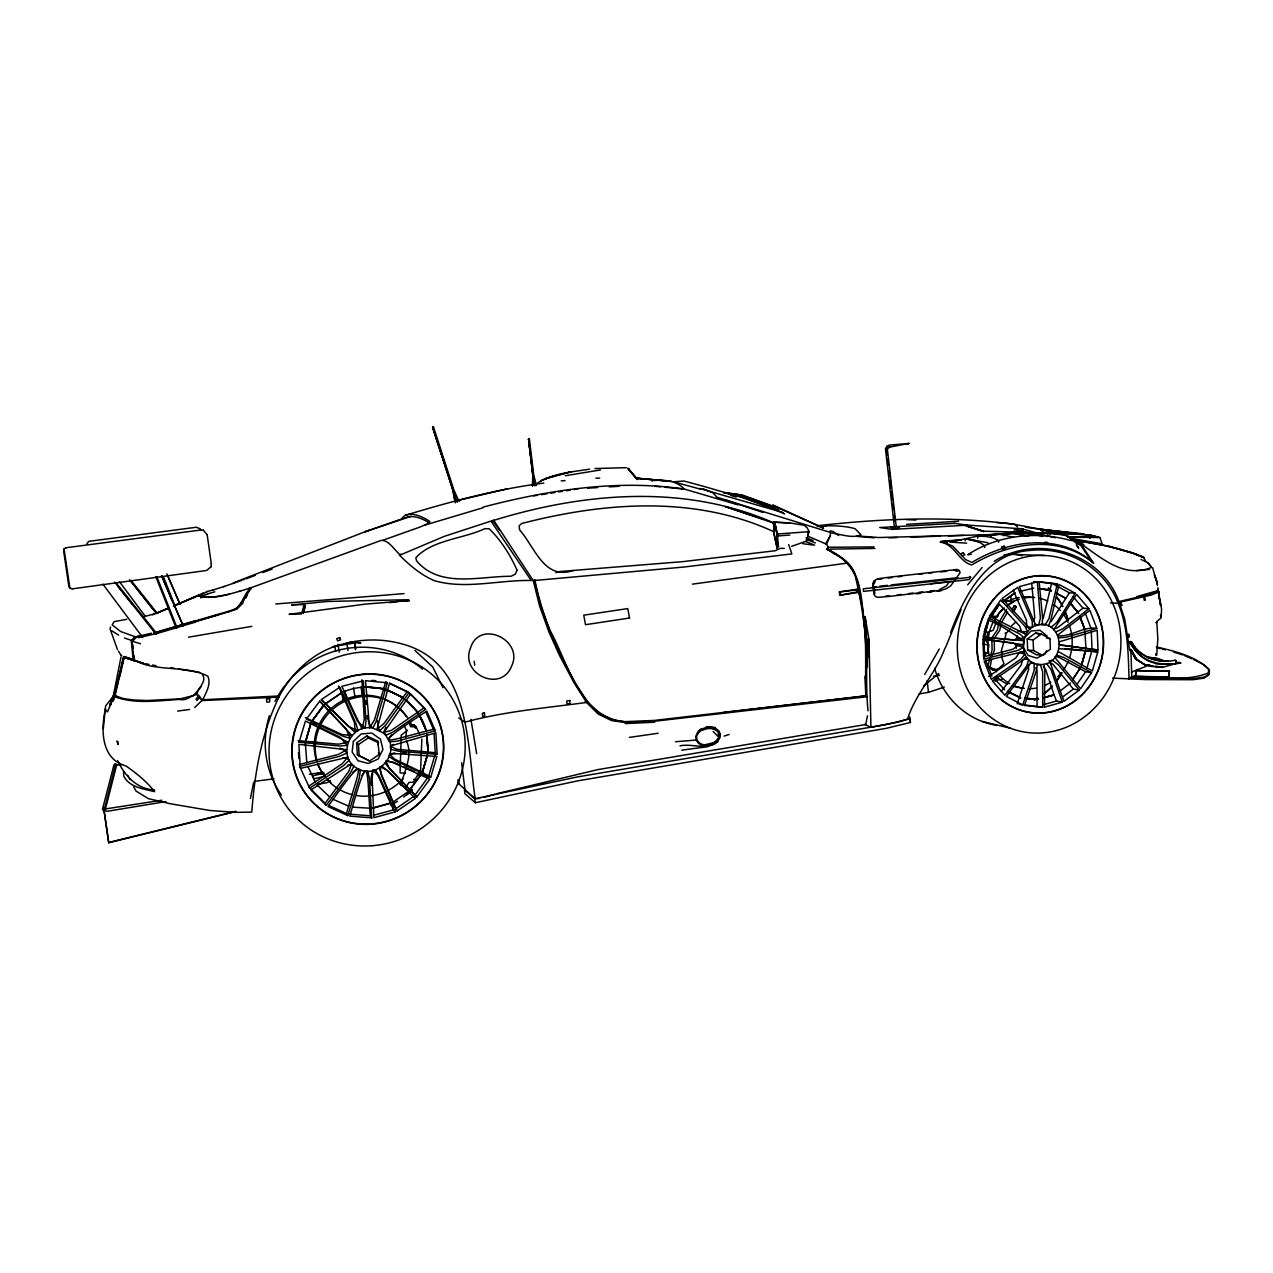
<?xml version="1.0" encoding="UTF-8"?>
<svg xmlns="http://www.w3.org/2000/svg" width="1273" height="1273" viewBox="0 0 1273 1273"><rect width="100%" height="100%" fill="white"/><g stroke="black" fill="none" stroke-linecap="round" stroke-linejoin="round"><path stroke-width="1.5" d="M867.359 667.418L867.565 639.539M1208.745 671.014L1208.714 675.008L1203.924 678.175L1193.024 679.718L1145.636 679.575L1112.491 678.127M873.262 588.094L873.342 582.366M421.856 738.992L420.615 770.356L413.311 782.195L408.824 782.481L406.167 787.175L400.836 785.314L398.831 782.784L402.348 784.025M868.027 710.764C864.844 679.607 868.663 648.005 865.099 616.673L869.029 639.507L870.923 727.281L898.611 722.014L907.49 719.134C915.733 693.18 935.941 673.385 945.091 647.862M1161.167 617.007L1161.581 609.035L1158.335 591.468L1160.578 605.455L1160.133 599.965M1042.237 624.772L1042.587 618.073L1039.134 581.713L1057.322 583.909L1048.92 618.805L1044.974 625.059C1019.864 620.031 1014.533 663.806 1040.264 664.57C1064.578 665.111 1065.692 624.963 1041.219 623.977M1169.33 671.11L1169.235 677.459L1133.463 676.313L1168.964 676.981L1169.33 671.11L1135.866 670.6L1135.516 676.409M1135.691 676.902L1135.866 670.6M705.576 744.625L713.676 742.636L716.667 740.329L718.895 737.274L718.067 731.784C713.978 727.615 707.406 727.679 702.473 730.241M777.596 533.992L777.262 548.838L774.032 534.087L773.491 522.232L774.764 523.41L777.596 533.992L809.103 531.668L806.477 541.073L791.615 546.34M1156.727 655.118L1157.841 638.871L1156.791 621.574L1161.103 617.866L1160.451 615.13M984.634 547.533L984.793 545.815L979.892 542.489L973.336 540.102L965.507 538.829L965.157 540.818M1147.737 657.059L1155.359 658.109L1147.419 657.441M405.848 737.258L406.517 730.591L404.209 725.562M123.545 771.533L123.72 775.957C129.289 787.398 143.547 788.862 154.558 791.647C146.952 781.622 136.322 773.236 125.932 765.9C101.315 759.408 100.758 730.272 105.229 709.857M103.304 728.538L105.627 705.926L112.867 696.824M210.984 566.931L211.254 563.78M110.337 703.921L112.899 696.872M983.758 639.157L988.819 620.301C1001.501 625.377 1012.496 633.254 1023.349 640.669L983.09 637.2L988.628 617.882L1020.15 634.225L1024.16 637.789L1013.022 639.921L983.997 637.121L984.538 656.613L1012.942 649.23L1017.764 645.602L1022.871 644.615L982.867 639.157L983.743 659.191L1018.257 650.264L1022.999 647.607L1012.672 642.913L983.758 639.157L984.538 656.613M109.621 705.497L112.199 698.368M807.862 535.647L808.323 531.891M110.656 705.019L111.133 701.614M998.589 542.218L998.828 540.579L993.067 537.874L986.018 536.426L978.11 536.204L977.68 538.208M984.459 656.916L985.302 654.02L987.562 652.938L988.978 645.061L985.7 640.526L987.991 632.315L993.163 630.262L996.043 622.879M1037.527 664.283L1036.302 670.919L1024.479 705.465L1042.698 707.327L1042.651 671.619L1040.264 664.57L1036.413 664.665M1010.269 629.228L1006.338 633.079L1001.437 650.535L1002.01 658.427L1004.047 663.694L997.857 669.327L994.881 669.869L990.123 667.02L991.54 659.494M1128.769 679.241L1128.992 678.048C1128.292 652.54 1127.878 625.679 1117.583 601.954C1103.93 567.281 1066.997 546.308 1030.334 550.445C985.907 552.943 964.393 595.955 950.597 632.586M998.541 624.279L997.443 629.849L991.826 637.916L994.197 638.346L999.751 630.374L1000.864 624.741M458.694 783.643L458.312 779.697L458.694 783.643L475.243 799.062C466.73 742.875 470.819 660.846 400.279 643.47A110.64 107.664 -35.6 0 0 343.121 644.027C315.115 650.487 292.87 671.189 279.423 695.965L202.868 699.736C205.908 692.512 211.366 684.365 207.881 676.265C185.985 664.57 154.956 672.51 133.92 659.764L132.01 641.131L135.32 637.598L138.948 636.755M250.415 798.442L253.582 782.577M142.178 635.641L134.699 637.136L132.058 639.619L131.262 641.035L133.315 660.512L135.193 660.91L128.939 658.698L143.69 663.392L123.927 657.441L113.042 701.2M114.888 696.681L123.545 658.443L121.094 669.709M867.502 715.824L865.688 724.528L598.055 769.576L496.772 793.7M990.887 536.729L991.317 534.724L999.56 534.199L1013.785 537.286M1003.474 535.694L1003.888 533.705L1012.56 533.276L1028.536 536.347M235.807 811.585L108.714 842.758L104.338 811.983M66.021 547.724L64.064 548.949L63.65 550.907L68.869 586.487L69.92 588.317L72.29 588.763M86.882 543.873L88.728 541.343L196.36 527.245L200.354 528.884M113.488 700.468L123.37 656.852L133.315 660.512M292.169 605.502L292.01 604.659L304.152 604.643L305.281 605.709L303.451 612.774M119.885 676.202L121.651 668.564M122.542 664.729L124.324 656.534L134.986 660.369L128.414 657.886M387.342 682.789L365.494 680.689L369.584 727.726L372.862 728.013L376.219 721.298L387.342 682.789L385.767 681.692L374.485 719.85L369.584 727.726C348.038 726.056 337.695 758.406 357.411 768.478C375.519 779.49 398.306 757.355 388.551 738.722L391.941 734.489M834.833 554.328L827.545 549.443L828.277 547.263L826.527 544.176L830.362 535.662L830.282 532.4L723.987 499.477M165.904 801.608L107.075 811.315L105.023 810.583L116.655 765.057L121.476 764.771M1022.442 660.146L1021.264 664.888L1001.326 691.398M102.524 809.151L113.981 764.787L115.827 763.8L104.847 807.4L102.524 809.151L104.259 812.269L108.714 842.758M110.544 627L110.051 628.894L117.434 649.437M303.308 613.14L305.281 605.709M1043.271 618.105L1051.546 583.527L1057.322 583.909M1090.293 650.949L1085.742 650.487L1081.541 665.238L1085.344 650.296M1158.923 593.855L1157.873 587.792M983.456 639.141L988.516 620.269L999.194 604.277L989.694 618.455L999.512 604.325L1019.578 626.014L1021.678 631.917L1025.847 634.225L989.471 616.116L1000.737 599.885L1025.083 626.427L1027.518 631.79L1017.907 631.392M302.099 612.074L304.152 604.643M409.269 790.66L422.397 772.345L428.03 751.961L426.98 735.142L427.999 752.041L435.239 752.725L437.148 754.332L435.859 732.818L390.429 746.01L390.636 749.256L398.449 751.15L437.148 754.332M305.759 741.586L310.994 722.762L305.647 741.284L298.137 740.679L299.091 742.223L339.732 745.978L347.163 745.405L340.543 737.497L318.489 726.612M1017.207 703.794L1028.648 669.375L1028.266 664.426M1086.967 668.118L1091.804 651.108L1097.787 651.919L1092.377 670.951L1058.245 651.521M347.8 815.611L346.495 813.542C358.381 770.165 372.432 743.75 327.973 806.525L347.8 815.611L359.368 777.787L360.37 769.847L357.379 768.828L352.971 772.106M113.758 695.042L112.692 698.718L114.045 695.01M115.222 689.886L113.042 697.318L121.046 656.884M994.674 620.715L995.518 617.819L997.73 616.705L998.78 613.65L1004.317 607.985M1081.429 665.206L1085.742 650.487L1065.151 648.657M422.397 772.345L427.203 756.035L422.35 772.425L430.72 777.294L436.894 756.433L398.163 753.727L389.506 754.125L389.204 756.687L395.967 761.047L430.72 777.294M428.858 775.528L434.984 754.809M299.091 742.223L305.44 721.011L348.102 742.239L338.554 744.18L305.647 741.284L311.169 722.809M995.184 681.437L996.87 675.804M857.143 592.613L856.602 589.319L839.353 591.929L839.75 595.255L857.143 592.613L856.602 589.319M202.868 699.736C187.561 692.655 209.106 684.81 202.471 674.579M1159.178 599.01L1159.21 595.255M1033.74 620.794L1034.758 617.644L1031.735 583.161M1019.052 704.176L1022.76 704.956L1034.201 670.282L1034.058 663.201L1030.112 662.915M400.836 785.314C404.225 770.786 413.439 755.478 406.31 740.679M385.91 727.217L383.475 733.041L372.862 728.013L370.188 725.69L368.215 720.836M1048.427 626.157L1051.005 619.458L1059.025 584.45L1075.224 593.25L1056.685 622.513L1050.877 627.462M992.24 655.738L994.404 650.312L994.229 640.064M961.083 609.608L945.584 647.368M771.247 508.404L772.568 505.381L823.567 528.184L773.666 505.317L772.409 508.404L784.677 513.974M279.423 695.965L278.453 698.209C261.267 733.773 254.791 773.061 251.768 812.094L234.98 812.349L209.822 810.471L170.407 803.772L148.368 798.648L135.988 791.042L133.665 786.778M1075.224 593.25L1069.352 592.82L1051.052 621.685M874.296 580.759L873.039 583.798L873.915 594.141L875.394 596.432L877.654 597.355L889.572 596.401L941.813 590.179L946.316 588.683L950.708 585.851L960.113 572.755L959.349 570.575L957.089 569.492L888.077 577.353L877.431 578.785L874.296 580.759L875.172 581.284L873.994 584.068M725.085 492.667L742.398 495.086L778.996 508.309L778.28 509.932L741.841 496.279L723.748 492.619L740.265 496.12L771.836 507.863M113.806 697.397L107.409 711.957L105.277 709.156M1046.613 650.662L1044.958 654.147L1036.715 658.125L1028.186 655.484L1023.349 647.448L1024.494 637.773L1031.098 631.01L1040.041 630.326L1047.122 636.023M1129.246 641.767C1133.893 649.914 1142.597 660.178 1153.609 662.787C1159.257 666.877 1193.119 661.546 1176.332 663.328M939.299 648.959L924.707 674.435M1014.024 611.151L1016.252 606.871L1014.12 605.662M831.03 532.973C840.721 533.96 851.828 538.861 860.946 534.771L855.17 528.804A535.201 62.17 -18 0 0 817.377 526.035M245.578 598.278L247.312 595.175M116.655 765.057L116.098 766.06L114.952 764.134M247.264 593.934L242.077 603.243L235.903 609.417M132.233 640.701L135.654 636.818L139.282 635.975M1012.751 611.931L1015.902 606.409M807.862 536.219L826.543 544.176L825.747 543.698L830.362 535.662M1031.607 661.912L1006.354 696.395L1022.76 704.956M970.631 577.274L969.278 579.581L863.555 591.42L863.269 588.794L970.631 577.274L969.612 576.478M1001.246 622.879L1007.723 611.915M998.907 622.417L1006.625 609.401M248.06 592.597L251.386 587.601L381.407 540.325C389.299 540.261 394.598 550.525 400.327 554.964L444.388 536.315L490.964 521.118L531.223 580.504C499.271 579.772 465.695 589.749 434.491 580.695C420.933 575.046 409.795 565.371 399.451 555.171L401.122 554.296L400.279 554.742M132.981 640.812L136.275 637.264L139.919 636.436M887.361 454.954L886.692 449.098L887.774 447.444L909.017 443.402L889.493 445.104L886.947 446.107L885.451 448.844L894.633 529.282M896.494 529.059L887.361 449.035L890.034 446.648M1019.227 652.603L1024.86 654.163L1021.217 658.921L991.349 679.368L984.156 661.101L1023.794 651.442L1019.227 652.603L1015.806 657.902L988.596 676.44M377.635 720.709L377.81 727.758L379.991 730.543L385.576 725.228L408.951 692.735L407.233 691.557L383.857 723.653L377.031 729.143L389.395 683.362L408.951 692.735L425.596 709.395L392.927 732.102L385.735 735.348L383.475 733.041L410.654 693.96L425.596 709.395M200.8 597.992L204.205 595.255M1072.757 679.13L1080.888 667.052L1072.693 679.814M361.946 775.4L365.017 770.849L367.849 771.247L369.52 779.108L371.748 817.855L349.868 816.136C369.822 744.673 366.608 769.688 370.284 815.802L371.748 817.855M827.896 548.456L826.591 549.299C845.67 557.033 858.623 573.152 859.498 594.38C868.234 627.764 864.59 662.04 866.086 695.901L867.04 696.713L654.29 721.282L624.852 722.539L611.581 720.566L598.167 714.042L586.567 702.457L573.852 682.455L559.579 655.595L548.918 631.965L539.657 606.219L533.228 580.615L493.669 520.275L491.919 520.832L494.672 520.068C585.007 492.365 685.431 483.883 773.904 522.98M1076.863 684.524L1085.614 671.746L1091.566 672.685L1080.57 688.773L1054.919 657.489M312.14 721.154L323.565 705.131L341.546 692.83L338.586 686.052M1011.733 609.592L1014.549 605.662M948.48 582.97L946.285 586.01L939.442 589.558M201.405 686.386L193.639 695.519L180.225 698.845L147.159 700.516L134.063 700.007L124.038 698.718L115.063 695.838L117.689 696.808M326.222 805.316L325.076 803.327L348.834 771.311L351.603 763.689L310.883 789.928L326.222 805.316L350.361 773.109L353.894 765.996L350.966 764.325L347.481 765.391M416.844 796.946L390.27 769.592L385.305 763.275L385.974 761.238L387.247 760.602L394.805 763.386L429.765 779.203L416.844 796.946L415.078 795.036L427.919 777.421M426.28 776.673L421.363 774.414L408.474 791.44L392.625 802.34L394.773 807.305M210.936 566.851L206.624 570.479L72.131 588.874M278.914 697.111L201.866 700.58L194.753 707.486M1053.758 629.801L1076.64 594.396L1088.924 608.717L1062.732 628.894L1055.619 631.933M250.94 589.001L250.59 588.253C244.177 593.043 242.682 604.802 234.646 609.258M967.671 584.784L982.12 567.519M839.75 595.255L857.35 591.945M1070.561 682.933L1060.298 690.857M243 602.925L236.826 609.115L227.899 612.122M401.679 518.557L404.878 515.39C413.518 512.239 422.684 516.806 429.876 521.516L427.521 523.776L419.772 527.133L383.412 540.054M341.546 692.83L354.435 722.618L355.231 732.596L321.273 699.641L339.827 687.197L356.058 723.844L357.984 730.718L348.595 726.565L325.411 703.651L312.171 720.804L305.409 717.686M1011.78 625.6L1015.759 622.083M193.639 695.519L196.917 693.244M923.577 685.988L938.742 673.497M1075.78 541.439L1076.449 540.898C1098.854 554.996 1121.815 579.438 1151.444 567.456L1148.421 563.08L1140.958 559.372M698.4 731.052L701.073 728.888M407.44 730.225L401.234 735.173L400.072 772.886L405.641 773.22M423.766 708.106L391.257 730.416L384.191 732.277L389.443 741.841L397.399 741.109L435.382 730.782L426.773 711.13C362.439 753.266 390.716 739.454 433.472 729.334L435.382 730.782M717.988 741.538C707.454 750.943 692.369 743.161 679.957 745.851M1048.904 660.878L1052.246 660.241L1058.452 664.824L1079.265 690.125L1063.957 701.359L1049.939 661.928M1062.732 696.872L1073.378 689.075L1079.265 690.125M1002.376 601.954L1015.122 592.693M1042.205 655.149L1050.384 649.214L1049.939 638.68L1041.298 634.065L1035.761 632.872L1027.2 639.062L1027.677 650.057L1036.699 654.847L1042.205 655.149L1033.549 650.551L1027.677 650.057M1027.2 639.062L1033.103 640.001L1041.298 634.065M1002.44 601.858L1014.517 593.218L1013.324 590.099M1088.924 608.717L1082.973 608.176L1057.163 627.971L1054.044 628.798M537.747 482.913C553.055 473.27 572.15 471.965 589.606 469.148M397.128 810.981L415.3 798.457L413.55 796.532L395.505 808.96L397.128 810.981L381.995 775.782L379.402 768.192L380.229 766.807L382.139 766.314L388.376 771.422L415.3 798.457M1057.561 635.211L1089.879 610.324L1096.817 628.401L1066.344 637.184L1058.627 637.932M342.469 692.21L323.565 705.131L312.171 720.804L342.023 734.521L352.032 735.635L319.698 701.137L306.411 719.07L343.105 736.255L350.059 738.324L346.192 728.872L319.873 701.216M369.647 760.983L379.37 754.364L377.667 741.045L366.799 735.937L356.631 742.827L357.379 754.825L369.647 760.983L357.379 754.825M359.193 756.098L358.477 744.578L368.231 737.958L378.67 742.859M69.92 588.317L64.064 548.949M309.673 788.178L299.776 766.585L300.746 768.319L347.863 757.164L342.182 763.768L308.639 786.3L309.673 788.178L343.599 765.598L349.2 760.14L346.542 757.881L342.962 757.69M393.5 744.387L390.397 746.312L397.001 749.304L427.999 752.041M330.312 780.667L327.002 782.704L317.391 784.295M1007.15 605.709L1014.342 601.413L1003.936 600.092M200.673 597.117L208.151 593.648M203.298 593.027L199.877 595.796C209.393 598.771 219.943 595.859 229.49 594.173M907.013 444.452L909.017 443.402M994.197 561.298C1037.161 533.721 1101.32 552.402 1118.951 601.62L1124.696 619.124L1129.819 650.583M652.222 480.78L653.224 480.287L651.935 480.78M1149.487 664.983L1131.395 672.096M1174.884 660.273L1175.87 660.703C1174.884 665.938 1183.715 660.735 1176.22 662.819M168.259 608.223L157.391 612.934L168.052 608.414M173.701 605.868L202.678 593.329M173.367 606.171L200.004 594.889L174.417 605.63M152.474 614.843L168.927 607.937M207.324 591.452L199.002 596.082C212.591 599.694 227.119 594.682 240.279 591.086M233.771 582.716L364.794 531.843L405.737 517.554C413.836 514.658 422.445 518.684 429.335 522.901M1096.817 628.401C1083.371 626.173 1071.134 636.993 1057.688 635.895M1157.189 590.783L1136.487 596.703M246.039 578.817L255.348 575.348M262.795 572.564L272.104 569.079M223.571 586.694L233.707 583.161M232.911 583.432L241.822 580.361M369.52 530.236L364.794 531.843L410.893 516.345M919.026 693.928L928.478 692.353L944.311 687.086M226.865 611.82L235.569 608.94C238.29 608.796 254.202 585.023 248.712 588.492M724.098 736.112L729.222 734.426M243.366 579.772L244.177 579.517M1118.808 604.5L1120.351 603.895L1120.495 602.065L1150.872 595.128L1157.634 592.47L1158.175 590.226M213.228 589.892L224.382 586.423M239.372 591.372L249.603 588.206M1059.407 641.767L1097.215 630.278L1098.026 650.01L1059.534 644.727M555.808 572.691L559.531 571.561L682.503 561.664L775.273 550.732L780.349 548.329L784.295 548.424M910.195 720.55L910.402 722.459L885.881 728.427L577.703 780.858L475.354 802.722L464.963 793.763L464.454 789.912L474.829 798.744L475.354 802.722M909.749 716.874L909.972 718.768L885.371 724.719L577.194 776.976L474.829 798.744M425.421 524.937L482.865 507.8M1053.837 694.724L1045.197 697.302L1054.124 694.963L1045.451 669.009L1043.287 666.591M194.817 621.749L228.822 611.804M153.906 633.142L217.142 614.541M157.104 631.965L195.326 620.763L195.596 622.083L157.709 633.27L138.518 637.678L138.471 636.198L151.503 633.238M155.449 633.206L165.633 630.262M195.342 621.558L218.558 614.716M405.546 515.231C450.881 501.546 496.804 489.134 543.842 483.056M154.447 633.54L165.347 630.374M352.621 807.146L371.891 808.339L390.636 802.945M484.186 797.296L494.974 794.225M216.203 614.859L227.787 611.517M1024.16 658.205L1026.834 657.457L992.319 680.975L1004.906 695.265L1026.77 665.89L1028.711 659.589L1024.797 658.905M1043.749 697.859L1054.124 694.963L1056.526 701.025L1062.319 702.171L1051.068 669.709L1046.581 663.535M1044.115 704.51L1056.526 701.025M1062.319 702.171L1044.481 707.167L1044.831 671.428L1043.892 664.283M533.228 580.615L684.19 567.01L791.838 553.898L788.735 544.653M207.292 593.934L214.866 591.818M142.894 616.991L153.906 613.984M374.167 815.118L393.548 809.867L395.187 811.888L373.896 817.664L372.146 778.869L372.957 770.149L375.392 770.006L379.593 776.88L395.187 811.888M206.481 591.722L214.055 589.622M953.875 570.352L957.089 569.492M299.266 764.532L338.602 754.332L346.654 749.717L298.853 744.355L300.237 766.251L339.907 756.178L346.861 752.995L344.681 750.243L339.796 748.142M371.891 808.339L390.572 803.295L393.548 809.867M1034.185 624.216L1038.593 625.027L1040.391 618.232L1037.336 581.841L1019.339 586.598L1035.904 625.759M1019.721 591.436L1033.787 588.078M343.583 691.875C376.235 677.682 417.258 696.204 426.391 731.052L419.597 715.728L426.36 731.148M399.467 555.171L400.327 554.964M1119.556 603.307L1110.517 602.909M108.794 842.44L235.744 811.299M459.171 501.626L453.777 489.755L433.52 427.028L432.597 427.203L452.87 490.01L454.954 500.878M458.773 500.225L507.147 488.848M483.167 507.084C548.424 490.025 616.912 479.205 684.222 489.055L738.085 504.872M956.055 571.338L959.349 570.575M324.36 773.157L312.76 775.862L313.938 778.821L325.331 776.212M394.837 752.948L389.506 754.125L394.646 759.185L422.35 772.425M332.333 646.764L356.01 642.722L360.784 643.104L355.342 641.592M565.323 475.736L600.442 469.944M1069.829 538.097L1102.147 543.81L1100.047 537.572L1067.952 537.174M405.594 601.349L409.413 600.554L365.351 604.118L289.082 614.334L301.59 613.92M1130.122 642.833C1129.549 640.987 1130.138 641.449 1131.331 641.687C1138.428 654.799 1153.529 662.008 1168.264 661.228M433.52 427.028L432.597 427.203L454.477 493.351M997.857 669.327L992.94 670.203L988.994 667.816M707.883 746.662L681.755 750.147M188.531 637.184L251.799 626.364M1130.249 642.069L1131.617 641.831M476.786 798.808L479.905 798.266M992.94 670.203L994.881 669.869M161.751 800.224L105.818 808.88M933.761 676.186L939.601 675.247M533.482 495.913L537.349 495.292M541.216 494.688L547.024 493.781M550.891 493.176L554.757 492.571M558.624 491.967L562.491 491.346M566.374 490.741L570.24 490.137M574.107 489.532L577.974 488.927M389.522 602.686L408.553 599.71L327.05 601.477L292.09 605.009M994.579 680.45L1002.217 679.273M839.353 591.929L856.952 589.94M629.451 737.385L658.189 733.248M637.534 479.475L628.13 468.894L637.057 479.491M1155.804 622.577L1156.711 622.449M971.347 554.248L967.703 554.757C997.968 534.899 1036.779 530.857 1071.277 540.611L1071.961 539.513L1065.772 535.121L1058.293 532.973L1050.782 532.83L1003.872 533.498L980.29 535.551L949.881 542.107L966.621 543.141M692.385 584.148L847.15 563.112M878.195 579.406L882.125 578.881M177.599 711.082L189.613 709.459M65.846 547.772L200.895 529.998M254.361 781.367L274.013 778.821M309.371 774.223L323.135 772.425M1171.669 663.854C1155.486 665.556 1136.312 658.364 1130.838 641.767M916.465 593.839L920.299 593.361M654.051 480.558C664.426 479.603 676.95 480.701 684.206 489.055L664.57 487.209M888.045 578.069L891.943 577.592M897.783 576.844L901.682 576.367M919.201 574.155L923.1 573.662M930.308 590.99L934.175 590.497M927.953 592.391L931.693 591.929M937.31 591.229L941.049 590.767M897.242 594.921L901.125 594.459M908.922 593.536L912.805 593.075M918.645 592.391L922.543 591.929M723.223 712.53L865.831 695.79L864.924 676.186M866.101 695.901L654.179 720.438L624.359 721.68L612.79 719.977L599.408 713.755L587.871 702.378L574.919 682.408M891.259 584.912L957.821 577.687M872.355 587.028L876.11 586.614M879.85 586.185L887.361 585.357M930.706 583.718L952.029 581.395M928.94 572.993L932.838 572.627M940.604 571.879L946.444 571.338M126.854 619.314L114.14 621.638L112.183 624.868L120.76 631.567L135.177 636.739M348.675 642.515L352.446 642.165M816.773 525.797C882.38 518.413 948.656 515.74 1014.279 524.317L1038.466 528.852M1136.678 570.575L1149.487 569.445M961.401 540.007L942.466 541.709L952.665 546.101L965.555 559.579L971.888 562.443C1007.548 540.739 1057.099 532.544 1091.438 561.266L1080.793 545.417L1070.975 539.115M1038.561 699.323L1025.911 698.416M561.218 480.892L565.069 480.589M978.714 535.456C1008.28 534.596 1039.229 529.695 1068.238 536.092M404.05 593.6L275.764 603.975M885.737 596.13L889.461 595.828M675.533 741.745L695.058 740.154M778.089 508.373L778.996 508.309M573.359 570.495C543.969 580.536 534.899 547.088 519.607 529.902L519.129 525.86L521.659 523.505C603.959 502.214 694.565 495.165 773.777 531.684M777.962 535.933L789.817 535.042M949.467 541.343L953.366 541.041M1009.791 532.719L1015.568 532.305M960.876 539.847L941.431 541.2L940.174 542.171C954.845 543.857 958.649 561.791 971.776 564.973C1008.2 542.791 1058.595 533.482 1093.698 563.334L1082.416 546.212L1073.187 539.641M772.568 505.381L773.666 505.317M594.937 468.544L626.459 467.668M906.662 524.365L958.617 521.262M587.744 488.164L597.562 487.575M609.321 486.891L619.124 486.302M1059.804 532.353L1079.918 534.039M529.377 438.994L528.566 439.026L529.377 438.994L533.817 475.481L536.49 485.427L534.469 485.634L528.566 439.026L532.83 475.609L532.528 485.856L532.83 475.609L528.566 439.026L534.119 482.276M625.266 723.589L654.688 722.221M706.26 726.692L715.426 727.504M1016.156 533.626L1034.201 534.119L1042.746 536.506M1059.486 532.782C1128.053 537.27 1032.26 529.409 1025.195 527.006M818.221 526.417L826.066 526.067M1005.034 633.127L1006.338 633.079M888.92 537.858L896.844 537.588M910.736 537.126L940.429 536.124M948.321 535.885L964.122 535.392M981.881 534.835L991.635 534.819M595.891 478.171L599.726 478.091M829.932 549.109L874.869 548.44M828.277 547.263L874.026 546.913M990.123 667.02L987.673 667.036L992.081 649.914L991.858 639.635M1068.047 537.142L1098.09 537.015L1089.513 534.931L1046.581 532.321L1050.352 534.294M1059.072 648.641L1097.787 651.919M997.109 534.437L878.672 537.524L857.222 535.949M1136.121 670.632L1169.585 671.237M1028.998 533.689L1038.975 533.88L1055.46 537.731M1128.992 678.048L1193.565 678.62L1204.497 677.061L1209.35 673.894L1209.334 669.9L1203.383 664.506L1193.517 659.478M1015.727 554.519L1044.783 555.505M316.834 774.048L322.53 774.255M874.265 537.827L856.968 536.41M410.352 724.751L414.043 724.894L416.176 726.899L419.422 733.805M416.176 726.899L410.606 726.692L408.633 721.871M906.487 519.623L915.955 520.052M790.167 522.98L773.968 522.169L790.167 522.98L804.043 525.256L807.177 527.786L809.103 531.668M402.539 752.916L406.485 753.17M1033.565 581.602L1037.336 581.841M1026.563 626.889L1032.53 627.366L1032.101 620.874L1017.668 587.378L1002.074 598.533L1030.223 629.053L1027.788 627.605M348.547 814.084L370.284 815.802M699.609 488.498L783.372 512.605M635.482 478.107L671.301 481.385L636.182 478.234M1021.646 528.788L962.324 524.747L983.313 531.191L1035.665 532.591L1021.646 528.788L1023.269 531.748L1023.285 529.122L1020.516 528.566M417.544 774.732L421.379 775.05M636.277 478.202L657.982 480.064M1149.026 666.209L1162.679 667.354L1179.212 662.628M1024.463 698.209L1038.275 699.37L1026.102 698.384M383.634 688.613L364.571 686.927L383.619 688.741M654.752 486.27L660.639 486.827M371.955 680.355L375.901 680.737M1039.643 588.89L1049.509 589.876L1039.691 588.747M1024.351 704.86L1042.698 707.327M200.863 529.982L203.409 530.268M812.699 544.971L802.738 543.682M1047.058 532.655L1043.446 532.114L1039.15 528.947L1080.3 534.071M1039.086 588.715L1051.45 590.529M1058.85 643.947L1061.714 645.347L1098.026 650.01M1038.895 582L1051.546 583.527M417.449 774.111L421.315 774.589M1071.245 539.481L1108.656 546.117L1133.177 553.007L1143.631 557.303L1134.768 553.978M1073.457 540.245C1097.421 544.08 1122.006 547.82 1144.3 557.733M1155.152 666.416L1162.679 667.354L1155.534 666.32M1003.379 601.079L1006.863 601.524M723.748 492.619L740.87 494.926L774.366 507.036M1055.237 656.613L1058.388 657.043L1085.614 671.746M199.845 672.415L178.459 669.073M989.901 615.575L995.772 616.418M1153.433 666.145L1144.809 664.777L1137.091 659.86L1130.583 649.389L1135.086 658.412L1144.809 664.777L1151.954 665.811M989.662 616.959L995.518 617.819M120.649 654.943L121.731 655.563M826.591 549.299L827.545 549.443M625.138 721.743C580.106 718.036 568.474 664.22 550.429 631.106C543.651 614.541 538.336 597.323 534.835 579.772M984.109 631.694L987.991 632.315M170.805 667.752L174.64 668.405M1056.033 533.976L1046.581 532.321L1089.64 534.978L1100.047 537.572M983.154 644.058L987.036 644.727M973.336 540.102L987.991 542.759M983.679 652.222L987.562 652.938M145.456 663.726L148.989 664.379M152.521 665.047L156.054 665.699M1046.486 638.012L1049.939 638.68M413.55 779.331L417.321 780.063M1175.87 660.703L1176.968 663.297M1156.33 646.923C1174.613 651.203 1194.44 655.738 1208.57 668.802L1208.491 672.812C1184.59 682.98 1156.425 674.961 1130.901 677.061L1131.808 676.663L1130.87 650.519M1156.982 647.877L1160.467 648.609M1039.15 528.947L1061.698 533.928M965.507 538.829L978.889 541.821M982.31 721.473L1010.269 728.172M154.717 790.024C136.879 789.101 124.754 775.798 117.593 760.554M124.881 657.123L128.223 657.95M1162.201 648.975L1165.447 649.819M1018.273 532.719L1014.565 531.684L1014.39 528.979L1019.864 531.366M701.312 489.373L673.401 481.799L683.999 481.035L703.667 486.35L742.907 497.807L778.949 511.014M1014.39 528.979L1032.944 534.103M1109.022 546.563L1133.384 553.469L1143.743 557.654L1145.78 561.25M1075.685 540.452L1079.568 541.55L1083.88 544.908M1157.714 589.479L1157.093 591.69L1150.219 594.332L1119.89 601.302L1119.731 603.131M123.927 657.441L127.841 658.555M730.559 495.388L736.144 497.027M1020.803 697.843L1007.659 691.494M140.507 643.756L132.01 641.131M870.923 727.281L864.669 724.385M967.719 526.481L983.918 531.653M1173.77 652.078L1183.031 655.022M761.747 518.541L725.101 506.543L775.146 523.617M419.867 770.881L423.559 772.09M763.084 512.494L716.842 497.122L712.991 492.858L703.157 488.784M124.452 638.012L131.915 640.526M1056.574 655.07L1063.926 657.552L1091.566 672.685M967.321 525.876L983.806 531.509M1158.366 659.255L1163.633 661.101M1165.256 661.212L1155.407 657.648M131.31 658.873L134.126 659.86M806.08 537.827L813.097 540.468M1018.861 554.551L1022.267 555.84M806.302 539.354L815.356 542.919M418.053 773.077L421.363 774.414M1015.138 606.425L1016.252 606.871M805.698 541.486L814.656 545.178M585.055 701.805L586.567 702.457C545.862 707.947 504.363 711.416 464.852 722.205L458.789 717.94M1184.781 655.77L1191.767 658.73M333.033 799.301L348.818 806.223M400.343 765.296L393.198 762.129L385.974 761.238L389.061 767.762L415.078 795.036M403.907 766.871L414.632 771.629M328.593 805.348L346.495 813.542M402.825 697.365L385.751 689.33L402.809 697.477M389.57 683.092L407.233 691.557M1009.25 692.257L1020.516 697.875L1007.882 691.478M836.297 555.06C867.088 569.381 859.88 611.995 866.802 639.492M114.172 696.554C135.065 704.494 158.154 700.596 179.859 699.418C189.995 702.282 196.424 686.433 201.866 700.58M1072.773 540.532L1071.834 540.038L1075.43 541.439M1055.874 593.17L1065.437 598.119M312.569 723.557L316.786 725.769M1035.761 632.872L1038.768 634.479M1050.05 662.724L1052.866 664.22L1073.378 689.075M1056.16 593.091L1065.596 598.199M1053.248 584.068L1069.352 592.82M1176.22 660.782L1175.297 660.257C1161.453 663.026 1146.432 659.653 1136.359 649.405M118.644 635.147L111.944 630.899M628.035 468.257L628.894 468.782M1144.809 664.777L1135.086 658.412L1137.091 659.86L1131.124 651.346M826.766 548.472C839.416 556.126 854.454 563.207 856.204 580.058C862.601 608.208 866.913 636.946 865.911 665.874M203.378 530.236L207.197 534.755M838.652 535.583L833.131 531.525A555.617 60.563 -17.1 0 0 830.091 530.857M1004.699 689.823L994.674 678.955M1017.636 526.99L1014.661 524.365A830.282 312.41 71.7 0 0 996.95 522.646M414.887 650.408L432.788 667.02L442.988 687.722M356.631 742.827L358.477 744.578M408.474 791.44L386.69 770.07L380.229 766.807L380.898 774.016L391.973 800.685M329.787 797.169L317.343 785.155M321.48 699.704L325.411 703.651M309.848 788.035L325.076 803.327M713.182 731.434L718.895 737.274M417.655 712.116L405.896 700.102L417.624 712.212M1147.18 562.427L1150.903 566.31M1070.322 603.593L1077.642 611.804L1069.415 602.145M637.487 479.428L628.496 468.591M1069.447 602.161L1078.788 613.538M1073.203 596.798L1082.973 608.176M116.098 582.795L156.69 633.477M130.96 580.329L156.961 612.87M117.514 585.819L132.392 604.468M153.46 630.867L155.942 633.97M129.607 579.867L156.404 613.506M114.681 582.111L155.974 634.161M130.88 581.109L133.315 584.18M135.75 587.251L152.776 608.765M1076.369 545.21L1078.74 548.297L1074.873 540.961L1075.16 541.964M102.842 584.084L142.656 637.359M119.503 581.761L145.313 616.355M378.383 753.011L379.37 754.364M492.762 520.784L499.366 530.014M366.799 735.937L368.231 737.958M1131.331 641.687L1135.357 647.862M118.373 650.996L121.11 655.484M103.686 808.371L105.023 810.583M1014.517 593.218L1026.531 620.397L1026.563 625.266M127.714 775.321L130.164 779.633M1131.649 650.026L1134.752 655.818M574.935 682.392L560.677 655.547L550 631.822M344.283 693.276L346.367 697.509M1152.558 567.599L1157.396 584.355M315.179 782.068L307.891 766.441M414.043 724.894L415.65 728.315M347.163 699.211L357.474 721.25L365.208 728.061L365.972 720.82L363.346 680.848L341.816 686.322L361.993 728.904L364.269 719.484L361.93 679.75M1154.245 574.775L1157.316 582.27M425.707 711.607L433.472 729.334M390.572 803.295L377.89 775.4L372.957 770.149L371.127 777.198L371.414 785.091M166.89 573.916L179.986 604.245M183.105 625.6L161.512 575.603L183.121 625.727M167.654 575.539L179.97 604.134M1035.761 667.752L1037.049 670.791L1037.034 706.149M991.938 676.202L985.652 660.353M1079.775 617.039L1084.723 629.26L1085.98 648.482M155.799 576.669L176.088 627.923L177.074 627.844L156.754 576.51M550.016 631.822L540.707 605.932L534.246 580.313M163.421 576.669L175.053 606.123M162.53 576.653L172.014 600.649M1085.312 613.363L1090.834 627.748M1084.867 629.323L1080.14 617.055L1084.723 629.26M1155.407 577.465L1156.457 580.568M457.15 502.278L432.74 427.219L452.87 490.01L455.273 502.867M778.583 546.849L775.607 525.526M1156.727 581.904L1157.475 585.516M470.946 719.388L476.659 753.696M355.883 648.673L354.324 642.006L355.501 649.819M361.739 687.531L362.9 695.297M361.086 686.943L362.55 696.713M346.781 642.69L347.959 650.535M353.56 687.818L355.024 697.636M338.013 644.218L339.207 652.062M345.11 691.271L346.288 699.116M334.783 645.602L335.658 651.442M341.832 692.385L342.994 700.166M207.165 534.724L211.318 563.844M474.161 661.244L474.718 665.174M840.196 592.47L840.451 594.507M461.622 762.702L465.027 790.056M927.126 680.784L928.478 692.353M909.972 718.768L910.402 722.459M887.806 458.853L888.474 464.709M889.143 470.549L889.811 476.404M890.257 480.303L891.148 488.1M891.593 491.999L892.484 499.796M892.93 503.71L893.598 509.55M894.267 515.406L894.935 521.246M1010.635 595.684L1011.287 601.477M1047.408 533.069L1047.806 536.569M132.631 644.44L133.044 648.18M133.84 655.643L134.286 660.178M874.328 587.903L874.822 593.664M365.988 700.564L366.306 704.287M367.245 715.49L367.563 719.213M305.393 743.512L306.809 762.766M1089.513 534.931L1089.799 538.463M426.694 734.855L428.03 751.961M298.519 752.677L298.9 758.613M377.667 741.045L377.874 744.466M434.077 733.312L435.239 752.725M1155.773 653.781L1155.836 655.245M1033.103 640.001L1033.549 650.551M1091.295 631.567L1092.027 649.198M868.695 639.523L869.316 657.791M281.397 795.068A95.38 92.881 -33.2 0 1 269.351 715.697M275 701.471A95.38 92.881 -33.2 0 1 284.961 685.431M286.107 683.967A95.38 92.881 -33.2 0 1 422.509 669.2M412.245 789.371A73.388 71.463 -33.1 0 1 403.684 797.041M397.462 801.338A73.388 71.463 -33.1 0 1 390.731 805.045M410.447 722.396A50.809 49.456 -34.1 0 1 411.975 725.578M403.095 778.678A50.809 49.456 -34.1 0 1 400.613 781.304M399.308 782.529A50.809 49.456 -34.1 0 1 387.438 790.692M385.814 791.472A50.809 49.456 -34.1 0 1 355.915 795.466M352.398 794.734A50.809 49.456 -34.1 0 1 340.766 790.294M337.679 788.496A50.809 49.456 -34.1 0 1 326.954 779.251M323.724 775.05A50.809 49.456 -34.1 0 1 318.075 764.007M316.993 760.649A50.809 49.456 -34.1 0 1 330.837 711.05A50.809 49.456 -34.1 0 1 381.2 698.463M386.212 700.261A50.809 49.456 -34.1 0 1 398.306 707.517M399.642 708.647A50.809 49.456 -34.1 0 1 407.742 717.877M330.869 782.545A50.474 49.138 -33.9 0 1 327.05 778.869M324.742 776.18A50.474 49.138 -33.9 0 1 317.661 764.055M316.484 760.745A50.474 49.138 -33.9 0 1 342.883 700.548A50.474 49.138 -33.9 0 1 406.135 716.604M412.484 789.61A73.739 71.797 -33.1 0 1 406.883 794.909M997.157 725.419A86.087 79.26 -81.2 0 1 934.589 668.325M1004.19 554.853A86.087 79.26 -81.2 0 1 1021.423 554.98M1048.268 588.285A66.244 61.009 -81.2 0 1 1051.116 590.927M1056.367 596.846A66.244 61.009 -81.2 0 1 1062.589 606.537M1065.628 613.22A66.244 61.009 -81.2 0 1 1067.936 620.237M1061.682 672.701A66.244 61.009 -81.2 0 1 1056.733 680.514M1052.087 686.163A66.244 61.009 -81.2 0 1 1044.051 693.578M1037.702 697.922A66.244 61.009 -81.2 0 1 1034.249 699.832M1022.999 687.738A45.494 41.802 -81.2 0 1 1013.197 686.29M1007.58 684.206A45.494 41.802 -81.2 0 1 997.491 677.538M984.586 630.644A45.494 41.802 -81.2 0 1 988.675 620.285M1007.548 601.429A45.494 41.802 -81.2 0 1 1019.052 597.514M1022.442 597.069A45.494 41.802 -81.2 0 1 1030.987 597.26M1039.691 598.31A45.78 42.025 -81.2 0 1 1047.806 601.127M1053.758 604.627A45.78 42.025 -81.2 0 1 1060.298 610.404M1063.655 614.557A45.78 42.025 -81.2 0 1 1068.079 622.322M1069.431 625.711A45.78 42.025 -81.2 0 1 1069.4 658.284M1068.047 661.737A45.78 42.025 -81.2 0 1 1063.607 669.741M1061.411 672.685A45.78 42.025 -81.2 0 1 1057.768 676.679M1050.782 682.248A45.78 42.025 -81.2 0 1 1044.592 685.526M1036.286 688.057A45.78 42.025 -81.2 0 1 1029.427 688.741M1024.304 688.47A45.78 42.025 -81.2 0 1 1014.342 685.876M1009.696 683.617A45.78 42.025 -81.2 0 1 1000.117 676.011M996.695 671.858A45.78 42.025 -81.2 0 1 994.706 668.882M989.216 655.372A45.78 42.025 -81.2 0 1 989.201 633.095M989.646 631.281A45.78 42.025 -81.2 0 1 992.924 622.529M994.674 619.267A45.78 42.025 -81.2 0 1 1002.599 609.194M1006.72 605.677A45.78 42.025 -81.2 0 1 1019.259 599.201M1024.319 597.96A45.78 42.025 -81.2 0 1 1034.631 597.514M1016.268 648.323A16.74 15.371 -81.2 0 1 1015.647 643.629M1016.268 638.903A16.74 15.371 -81.2 0 1 1017.366 635.911M1048.459 588.046A66.562 61.295 -81.2 0 1 1051.307 590.704M1056.59 596.639A66.562 61.295 -81.2 0 1 1062.844 606.378M1065.199 611.374A66.562 61.295 -81.2 0 1 1068.222 620.142M1061.937 672.86A66.562 61.295 -81.2 0 1 1056.956 680.705M1052.294 686.386A66.562 61.295 -81.2 0 1 1044.21 693.849M1037.845 698.193A66.562 61.295 -81.2 0 1 1034.36 700.118M323.342 773.188A73.802 72.131 -27.6 0 1 317.613 772.743M773.618 523.108L774.191 534.135L777.103 547.899L777.405 534.008L773.618 523.108M720.232 733.964L719.945 737.735C716.094 745.166 705.576 748.317 698.591 743.368L696.045 739.979L695.806 736.208L697.668 732.309C703.046 726.676 713.103 724.974 718.879 730.941L720.232 733.964M719.611 734.219L719.261 737.528C715.776 744.673 705.703 747.426 699.148 742.78L696.872 739.756L696.602 736.383C699.482 727.917 712.164 724.989 718.37 731.577L719.611 734.219M353.369 741.459L352.144 752.041L358.063 760.745L368.343 763.482L378.145 759.01L382.934 749.431L380.452 739.199L371.875 733.089L361.166 733.98L353.369 741.459M470.469 648.18C459.68 673.767 500.973 693.324 511.603 666.113C524.237 640.033 479.3 618.726 470.469 648.18M1089.863 559.006L1091.836 561.632L1089.863 559.006M1121.736 605.471L1120.94 602.781L1121.736 605.471M517.045 570.24L515.231 574.203L510.998 576.287C480.032 576.096 439.917 588.635 416.605 560.836L415.825 557.733C432.565 539.625 463.165 538.94 484.822 528.661L489.198 528.804C500.798 539.879 510.648 555.489 517.045 570.24M198.047 696.602L196.074 699.052L197.044 700.468L199.018 698.018L198.047 696.602M1145.207 599.885L1144.284 600.41L1143.791 597.769L1144.729 597.244L1145.207 599.885M543.412 479.65L540.611 480.908L547.692 477.9L543.412 479.65M963.311 552.784L960.733 553.787L962.277 555.76L964.854 554.837L963.311 552.784M1004.063 546.133L1001.501 547.072L1003.156 549.172L1005.654 548.313L1004.063 546.133M339.716 637.566L336.724 638.616L337.631 640.876L340.623 639.826L339.716 637.566M552.864 476.325L544.701 478.982L571.593 471.647L552.864 476.325M484.44 712.8L482.387 713.31L482.642 716.492L484.774 715.951L484.44 712.8M629.546 618.026L585.516 624.693L583.75 615.177L627.748 608.574L629.546 618.026M569.827 700.548L566.835 700.946L567.042 703.921L569.954 703.523L569.827 700.548M947.398 542.171L943.42 542.298L947.398 542.171M954.607 523.378L879.738 527.531L892.102 529.393L967.56 525.16L954.607 523.378M269.637 698.75L266.598 698.909L266.709 702.044L269.669 701.964L269.637 698.75M898.531 527.722L896.478 527.802L899.406 527.897L898.531 527.722M892.675 527.388L890.686 527.452L893.566 527.611L892.675 527.388M897.56 527.452L894.68 527.293L897.56 527.452M895.396 528.056L892.468 527.897L895.396 528.056M1047.345 542.505L1044.687 542.203L1045.77 543.889L1048.395 544.176L1047.345 542.505M117.657 741.459L116.861 741.236L118.103 744.498L117.657 741.459M1128.61 634.304L1128.88 637.089L1128.61 634.304M1159.035 594.045L1158.557 591.499L1159.035 594.045M372.257 845.702A98.928 96.255 -34.4 0 0 449.337 693.896A98.928 96.255 -34.4 0 0 279.694 707.056A98.928 96.255 -34.4 0 0 372.257 845.702M371.923 823.838A76.316 74.264 -34.5 0 0 431.149 706.61A76.316 74.264 -34.5 0 0 300.285 717.017A76.316 74.264 -34.5 0 0 371.923 823.838M371.907 824.156A76.651 74.582 -34.5 0 0 431.404 706.435A76.651 74.582 -34.5 0 0 299.982 716.858A76.651 74.582 -34.5 0 0 371.907 824.156M1089.513 712.785A89.015 81.631 -81.2 0 0 1069.718 561.011A89.015 81.631 -81.2 0 0 958.108 658.968A89.015 81.631 -81.2 0 0 1089.513 712.785M1079.233 697.174A68.678 62.966 -81.2 0 0 1063.687 580.122A68.678 62.966 -81.2 0 0 977.759 655.929A68.678 62.966 -81.2 0 0 1079.233 697.174M1079.377 697.397A68.965 63.236 -81.2 0 0 1063.782 579.851A68.965 63.236 -81.2 0 0 977.489 655.977A68.965 63.236 -81.2 0 0 1079.377 697.397"/></g></svg>
